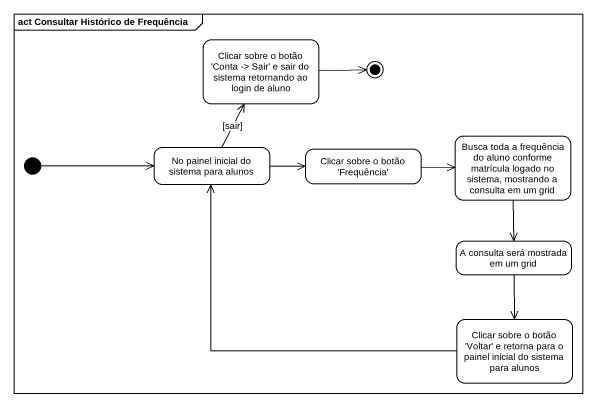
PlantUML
@startuml
mainframe act Consultar Histórico de Frequência
hide empty description
state "Clicar sobre o botão 'Conta -> Sair' e sair do sistema retornando ao login de aluno" as Clicar_sobre_o_botão_Conta
state "No painel inicial do sistema para alunos" as No_painel_inicial_do
state "Clicar sobre o botão 'Frequência'" as Clicar_sobre_o_botão
state "Busca toda a frequência do aluno conforme matrícula logado no sistema, mostrando a consulta em um grid" as Busca_toda_a_frequência_do
state "A consulta será mostrada em um grid" as A_consulta_será_mostrada_em
state "Clicar sobre o botão 'Voltar' e retorna para o painel inicial do sistema para alunos" as Clicar_sobre_o_botão_Voltar
[*] -right-> No_painel_inicial_do
No_painel_inicial_do -up-> Clicar_sobre_o_botão_Conta : [sair]
No_painel_inicial_do -right-> Clicar_sobre_o_botão
Clicar_sobre_o_botão -right-> Busca_toda_a_frequência_do
Busca_toda_a_frequência_do --> A_consulta_será_mostrada_em
A_consulta_será_mostrada_em --> Clicar_sobre_o_botão_Voltar
Clicar_sobre_o_botão_Voltar -up-> No_painel_inicial_do
Clicar_sobre_o_botão_Conta -right-> [*]
@enduml
